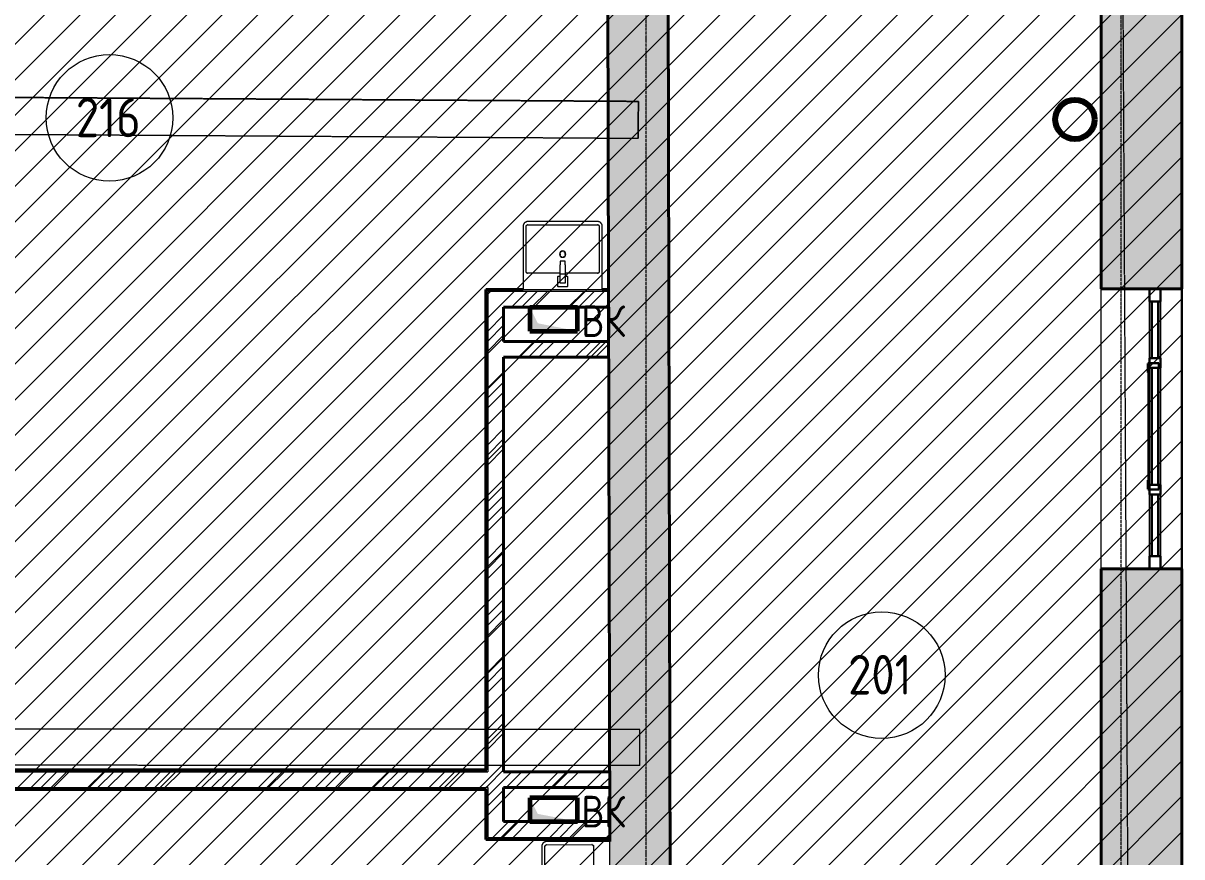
# Model space of a CAD drawing. Header units: millimetres. Extents: x -11886 to 379896, y -8130 to 47743.
# Drawn here: x 104763 to 112083, y 28420 to 33687 of the extents above; entities that cross this region are included whole.
import ezdxf

# ---------------------------------------------------------------- set-up
doc = ezdxf.new("R2010")
doc.units = ezdxf.units.MM
for name, pattern in [('ADSK_Линия сетки', [25, 20, -2.5, 0, -2.5]), ('ADSK_Сверху', [4.5, 3, -1.5]), ('ADSK_Снесено', [4.5, 3, -1.5])]:
    doc.linetypes.add(name, pattern=pattern)
for name, color, linetype, lineweight, true_color in [('_ Окна', 5, 'Continuous', 30, 0x0000ff), ('Витраж', 5, 'Continuous', 18, 0x0000ff), ('Линии', 7, 'Continuous', 9, 0x00a600), ('Окна', 5, 'Continuous', 18, 0x0000ff), ('Панели витража', 5, 'Continuous', 18, 0x0000ff), ('планы со стояками отопление_dwg', 7, 'Continuous', 9, 0x767676), ('Сантехника', 5, 'Continuous', 18, 0x0000ff), ('Стены внутренние', 5, 'Continuous', 18, 0x0000ff), ('Стены наружные', 1, 'ADSK_Снесено', 18, 0xff0000), ('Стены штриховка', 5, 'Continuous', 18, 0x0000ff)]:
    doc.layers.add(name, color=color, linetype=linetype, lineweight=lineweight, true_color=true_color)
for name, color, linetype, lineweight in [('Аннотация', 7, 'Continuous', 9), ('Каркас', 7, 'Continuous', 18), ('Марки помещений', 7, 'Continuous', 20), ('Оси', 7, 'Continuous', 9), ('Перекрытие', 7, 'Continuous', 18), ('стояки', 7, 'Continuous', 9), ('Узлы', 7, 'Continuous', 18)]:
    doc.layers.add(name, color=color, linetype=linetype, lineweight=lineweight)
doc.styles.add('GOST Common_1', font='GOST_Common.ttf', dxfattribs={"width": 0.9, "height": 200})
doc.styles.add('GOST Common_2', font='GOST_Common.ttf', dxfattribs={"width": 0.9, "height": 250})
pattern_1 = [(45, (108139.4, 150), (-179.6051, 179.6051), []), (45, (108202.9, 150), (0, 359.2102), []), (45, (108075.9, 150), (0, 359.2102), [])]

# ---------------------------------------------------------------- blocks, each defined once
blk = doc.blocks.new('Прямоугольный импост - 70х20_60мм-1426885-02 План 2-го этажа маркировочный')
at = {"layer": 'Витраж', "color": 161, "linetype": 'ADSK_Сверху', "true_color": 0xaaaaff}
for p, q in [((3738.5, 34601.9), (3738.5, 34571.9)), ((3808.5, 34601.9), (3808.5, 34571.9)), ((3738.5, 34181.9), (3738.5, 34101.9)), ((3808.5, 34181.9), (3808.5, 34101.9)), ((3738.5, 34101.9), (3808.5, 34101.9))]:
    blk.add_line(p, q, dxfattribs=at)
blk = doc.blocks.new('Прямоугольный импост - 70х20_60мм-1424482-02 План 2-го этажа маркировочный')
at = {"layer": 'Витраж', "color": 161, "linetype": 'ADSK_Сверху', "true_color": 0xaaaaff}
for p, q in [((-80, 35), (0, 35)), ((0, 35), (0, -35)), ((0, -35), (-80, -35))]:
    blk.add_line(p, q, dxfattribs=at)
blk = doc.blocks.new('Прямоугольный импост - 70х20_60мм-1424483-02 План 2-го этажа маркировочный')
at = {"layer": 'Витраж', "color": 161, "linetype": 'ADSK_Сверху', "true_color": 0xaaaaff}
for p, q in [((0, 35), (-80, 35)), ((0, -35), (0, 35)), ((-80, -35), (0, -35))]:
    blk.add_line(p, q, dxfattribs=at)
blk = doc.blocks.new('Прямоугольный импост - 70х20_60мм-1225850-02 План 2-го этажа маркировочный')
at = {"layer": 'Витраж', "color": 161, "linetype": 'ADSK_Сверху', "true_color": 0xaaaaff}
for p, q in [((3738.5, 35401.9), (3738.5, 35371.9)), ((3808.5, 35401.9), (3808.5, 35371.9)), ((3738.5, 34631.9), (3738.5, 34601.9)), ((3808.5, 34631.9), (3808.5, 34601.9))]:
    blk.add_line(p, q, dxfattribs=at)
blk = doc.blocks.new('Витраж-тент со смещением вовне - 60мм 30 сдвиг-1466943-02 План 2-го этажа маркировочный')
at = {"layer": '_ Окна', "color": 161, "linetype": 'ADSK_Сверху', "true_color": 0xaaaaff}
for p, q in [((-400, 25), (-400, -45)), ((-400, 25), (-370, 25)), ((-400, -45), (-400, 25)), ((400, 25), (370, 25)), ((400, -45), (400, 25)), ((400, -45), (400, 25)), ((-340, -45), (-400, -45)), ((-340, -35), (-340, -45)), ((340, -35), (340, -45)), ((340, -45), (400, -45))]:
    blk.add_line(p, q, dxfattribs=at)
at = {"layer": 'Окна', "color": 161, "linetype": 'ADSK_Сверху', "true_color": 0xaaaaff}
blk.add_line((-340, -45), (340, -45), dxfattribs=at)
blk = doc.blocks.new('Прямоугольный импост - 70х20_60мм-1225113-02 План 2-го этажа маркировочный')
at = {"layer": 'Витраж', "color": 161, "linetype": 'ADSK_Сверху', "true_color": 0xaaaaff}
for p, q in [((41045.6, 2434.5), (41015.6, 2434.5)), ((41485.6, 2434.5), (41405.6, 2434.5)), ((41485.6, 2364.5), (41485.6, 2434.5)), ((41045.6, 2364.5), (41015.6, 2364.5)), ((41485.6, 2364.5), (41405.6, 2364.5))]:
    blk.add_line(p, q, dxfattribs=at)
blk = doc.blocks.new('Прямоугольный импост - 70х60мм-1424480-02 План 2-го этажа маркировочный')
at = {"layer": 'Витраж', "color": 161, "linetype": 'ADSK_Сверху', "true_color": 0xaaaaff}
for p, q in [((-30, 35), (30, 35)), ((30, -35), (-30, -35))]:
    blk.add_line(p, q, dxfattribs=at)
blk = doc.blocks.new('Прямоугольный импост - 70х60мм-1225009-02 План 2-го этажа маркировочный')
at = {"layer": 'Витраж', "color": 161, "linetype": 'ADSK_Сверху', "true_color": 0xaaaaff}
for p, q in [((41045.6, 2434.5), (41045.6, 2364.5)), ((41405.6, 2434.5), (41045.6, 2434.5)), ((41405.6, 2364.5), (41405.6, 2434.5)), ((41405.6, 2364.5), (41045.6, 2364.5))]:
    blk.add_line(p, q, dxfattribs=at)
blk = doc.blocks.new('Прямоугольный импост - 70х60мм-1426887-02 План 2-го этажа маркировочный')
at = {"layer": 'Витраж', "color": 161, "linetype": 'ADSK_Сверху', "true_color": 0xaaaaff}
for p, q in [((3808.5, 34571.9), (3738.5, 34571.9)), ((3738.5, 34571.9), (3738.5, 34181.9)), ((3808.5, 34571.9), (3808.5, 34181.9)), ((3738.5, 34181.9), (3808.5, 34181.9))]:
    blk.add_line(p, q, dxfattribs=at)
blk = doc.blocks.new('Прямоугольный импост - 70х60мм-1229542-02 План 2-го этажа маркировочный')
at = {"layer": 'Витраж', "color": 161, "linetype": 'ADSK_Сверху', "true_color": 0xaaaaff}
for p, q in [((3808.5, 35371.9), (3738.5, 35371.9)), ((3738.5, 35371.9), (3738.5, 34631.9)), ((3808.5, 35371.9), (3808.5, 34631.9)), ((3738.5, 34631.9), (3808.5, 34631.9))]:
    blk.add_line(p, q, dxfattribs=at)
blk = doc.blocks.new('Системная панель - _AR_Стекло_40мм_привязка по центру-1225013-02 План 2-го этажа маркировочный')
at = {"layer": 'Панели витража', "lineweight": 30}
for p, q in [((180, 20), (-180, 20)), ((-180, 20), (-180, -20)), ((180, -20), (180, 20)), ((-180, -20), (180, -20))]:
    blk.add_line(p, q, dxfattribs=at)
blk = doc.blocks.new('Прямоугольный импост - 70х40_60мм-V8-02 План 2-го этажа маркировочный')
at = {"layer": 'Витраж'}
for p, q in [((41045.6, 2434.5), (41405.6, 2434.5)), ((41045.6, 2364.5), (41405.6, 2364.5))]:
    blk.add_line(p, q, dxfattribs=at)
blk = doc.blocks.new('Прямоугольный импост - 70х20_60мм-1229824-02 План 2-го этажа маркировочный')
at = {"layer": 'Витраж', "lineweight": 30}
for p, q in [((-80, 35), (0, 35)), ((-80, -35), (-80, 35)), ((0, 35), (0, -35)), ((0, -35), (-80, -35))]:
    blk.add_line(p, q, dxfattribs=at)
blk = doc.blocks.new('Прямоугольный импост - 70х20_60мм-1229825-02 План 2-го этажа маркировочный')
at = {"layer": 'Витраж', "lineweight": 30}
for p, q in [((0, 35), (-80, 35)), ((-80, 35), (-80, -35)), ((0, -35), (0, 35)), ((-80, -35), (0, -35))]:
    blk.add_line(p, q, dxfattribs=at)
blk = doc.blocks.new('Системная панель - _AR_Стекло_40мм_привязка по центру-1426888-02 План 2-го этажа маркировочный')
at = {"layer": 'Панели витража', "lineweight": 30}
for p, q in [((195, 20), (-195, 20)), ((-195, 20), (-195, -20)), ((195, -20), (195, 20)), ((-195, -20), (195, -20))]:
    blk.add_line(p, q, dxfattribs=at)
blk = doc.blocks.new('Прямоугольный импост - 70х40_60мм-1426886-02 План 2-го этажа маркировочный')
at = {"layer": 'Витраж'}
for p, q in [((3738.5, 34181.9), (3738.5, 34571.9)), ((3808.5, 34181.9), (3808.5, 34571.9))]:
    blk.add_line(p, q, dxfattribs=at)
blk = doc.blocks.new('Системная панель - _AR_Стекло_40мм_привязка по центру-1225896-02 План 2-го этажа маркировочный')
at = {"layer": 'Панели витража', "lineweight": 30}
for p, q in [((370, 20), (-370, 20)), ((-370, 20), (-370, -20)), ((370, -20), (370, 20)), ((-370, -20), (370, -20))]:
    blk.add_line(p, q, dxfattribs=at)
blk = doc.blocks.new('Прямоугольный импост - 70х40_60мм-V88-02 План 2-го этажа маркировочный')
at = {"layer": 'Витраж'}
for p, q in [((3738.5, 30619.6), (3738.5, 31359.6)), ((3808.5, 30619.6), (3808.5, 31359.6))]:
    blk.add_line(p, q, dxfattribs=at)
blk = doc.blocks.new('Прямоугольный импост - 70х60мм-1230231-02 План 2-го этажа маркировочный')
at = {"layer": 'Витраж', "lineweight": 30}
for p, q in [((-30, 35), (30, 35)), ((-30, -35), (-30, 35)), ((30, 35), (30, -35)), ((30, -35), (-30, -35))]:
    blk.add_line(p, q, dxfattribs=at)
blk = doc.blocks.new('Parametric_Porcelain_bathroom_sink_20774 - 500х430мм-2098792-02 План 2-го этажа маркировочный')
at = {"layer": 'Сантехника'}
for p, q in [((-125, 540), (-125, 140)), ((-105, 253.2), (-105, 540)), ((345, 570), (-95, 570)), ((-95, 550), (345, 550)), ((355, 540), (355, 253.2)), ((375, 140), (375, 540)), ((140, 319.1), (110, 319.1)), ((110, 319.1), (110, 296.1)), ((140, 319.1), (110, 319.1)), ((110, 236.5), (110, 296.1)), ((140, 296.1), (140, 319.1)), ((140, 296.1), (140, 236.5)), ((110, 243.2), (-95, 243.2)), ((93.2, 221.2), (93.2, 161.6)), ((110, 223.1), (95.1, 223.1)), ((110, 201.5), (110, 236.5)), ((140, 236.5), (110, 236.5)), ((345, 243.2), (140, 243.2)), ((140, 236.5), (140, 201.5)), ((154.6, 223.1), (140, 223.1)), ((156.5, 161.6), (156.5, 221.2)), ((94.7, 160.1), (155, 160.1)), ((110, 181.5), (110, 201.5)), ((140, 181.5), (110, 181.5)), ((140, 201.5), (140, 181.5)), ((-125, 140), (-120, 140)), ((-120, 140), (-115, 140)), ((-115, 140), (365, 140)), ((365, 140), (370, 140)), ((370, 140), (375, 140))]:
    blk.add_line(p, q, dxfattribs=at)
at = {"layer": 'Сантехника', "flags": 128}
for points in [[(-95, 570), (-96.2, 570), (-97.4, 569.9), (-98.6, 569.8), (-99.8, 569.6), (-101, 569.4), (-102.1, 569.1), (-103.3, 568.8), (-104.4, 568.5), (-105.6, 568.1), (-106.7, 567.6), (-107.8, 567.1), (-108.9, 566.6), (-109.9, 566), (-110.9, 565.4), (-111.9, 564.8), (-112.9, 564.1), (-113.9, 563.3), (-114.8, 562.6), (-115.7, 561.7), (-116.5, 560.9), (-117.3, 560), (-118.1, 559.1), (-118.9, 558.2), (-119.6, 557.2), (-120.2, 556.2), (-120.9, 555.2), (-121.5, 554.1), (-122, 553.1), (-122.5, 552), (-123, 550.9), (-123.4, 549.7), (-123.7, 548.6), (-124.1, 547.4), (-124.3, 546.3), (-124.6, 545.1), (-124.7, 543.9), (-124.9, 542.7), (-125, 541.5), (-125, 540.3), (-125, 540)], [(-105, 540), (-105, 540.4), (-105, 540.8), (-104.9, 541.2), (-104.9, 541.6), (-104.8, 542), (-104.7, 542.4), (-104.6, 542.8), (-104.5, 543.1), (-104.4, 543.5), (-104.2, 543.9), (-104, 544.3), (-103.9, 544.6), (-103.7, 545), (-103.5, 545.3), (-103.3, 545.6), (-103, 546), (-102.8, 546.3), (-102.5, 546.6), (-102.2, 546.9), (-102, 547.2), (-101.7, 547.4), (-101.4, 547.7), (-101.1, 548), (-100.7, 548.2), (-100.4, 548.4), (-100.1, 548.6), (-99.7, 548.8), (-99.4, 549), (-99, 549.2), (-98.6, 549.3), (-98.2, 549.5), (-97.9, 549.6), (-97.5, 549.7), (-97.1, 549.8), (-96.7, 549.9), (-96.3, 549.9), (-95.9, 550), (-95.5, 550), (-95.1, 550), (-95, 550)], [(-104.9, 541.3), (-105, 540.9), (-105, 540.5), (-105, 540.1), (-105, 540)], [(-101, 548), (-101.3, 547.8), (-101.6, 547.5), (-101.9, 547.2), (-102.2, 547), (-102.4, 546.7)], [(-95, 550), (-95.4, 550), (-95.8, 550), (-96.2, 549.9), (-96.6, 549.9)], [(375, 540), (375, 541.2), (374.9, 542.4), (374.8, 543.6), (374.6, 544.8), (374.4, 546), (374.1, 547.1), (373.8, 548.3), (373.5, 549.4), (373.1, 550.6), (372.6, 551.7), (372.1, 552.8), (371.6, 553.9), (371, 554.9), (370.4, 555.9), (369.8, 556.9), (369.1, 557.9), (368.3, 558.9), (367.6, 559.8), (366.7, 560.7), (365.9, 561.5), (365, 562.3), (364.1, 563.1), (363.2, 563.9), (362.2, 564.6), (361.2, 565.2), (360.2, 565.9), (359.1, 566.5), (358.1, 567), (357, 567.5), (355.9, 568), (354.7, 568.4), (353.6, 568.7), (352.4, 569.1), (351.3, 569.3), (350.1, 569.6), (348.9, 569.7), (347.7, 569.9), (346.5, 570), (345.3, 570), (345, 570)], [(346.3, 549.9), (345.9, 550), (345.5, 550), (345.1, 550), (345, 550)], [(345, 550), (345.4, 550), (345.8, 550), (346.2, 549.9), (346.6, 549.9), (347, 549.8), (347.4, 549.7), (347.8, 549.6), (348.1, 549.5), (348.5, 549.4), (348.9, 549.2), (349.3, 549), (349.6, 548.9), (350, 548.7), (350.3, 548.5), (350.6, 548.3), (351, 548), (351.3, 547.8), (351.6, 547.5), (351.9, 547.2), (352.2, 547), (352.4, 546.7), (352.7, 546.4), (353, 546.1), (353.2, 545.7), (353.4, 545.4), (353.6, 545.1), (353.8, 544.7), (354, 544.4), (354.2, 544), (354.3, 543.6), (354.5, 543.2), (354.6, 542.9), (354.7, 542.5), (354.8, 542.1), (354.9, 541.7), (354.9, 541.3), (355, 540.9), (355, 540.5), (355, 540.1), (355, 540)], [(353, 546), (352.8, 546.3), (352.5, 546.6), (352.2, 546.9), (352, 547.2), (351.7, 547.4)], [(355, 540), (355, 540.4), (355, 540.8), (354.9, 541.2), (354.9, 541.6)], [(-105, 253.2), (-105, 252.8), (-105, 252.4), (-104.9, 252), (-104.9, 251.6)], [(-95, 243.2), (-95.4, 243.2), (-95.8, 243.2), (-96.2, 243.2), (-96.6, 243.3), (-97, 243.4), (-97.4, 243.5), (-97.8, 243.6), (-98.1, 243.7), (-98.5, 243.8), (-98.9, 244), (-99.3, 244.1), (-99.6, 244.3), (-100, 244.5), (-100.3, 244.7), (-100.6, 244.9), (-101, 245.2), (-101.3, 245.4), (-101.6, 245.7), (-101.9, 245.9), (-102.2, 246.2), (-102.4, 246.5), (-102.7, 246.8), (-103, 247.1), (-103.2, 247.4), (-103.4, 247.8), (-103.6, 248.1), (-103.8, 248.5), (-104, 248.8), (-104.2, 249.2), (-104.3, 249.5), (-104.5, 249.9), (-104.6, 250.3), (-104.7, 250.7), (-104.8, 251.1), (-104.9, 251.5), (-104.9, 251.9), (-105, 252.3), (-105, 252.7), (-105, 253.1), (-105, 253.2)], [(-103, 247.2), (-102.8, 246.9), (-102.5, 246.6), (-102.2, 246.3), (-102, 246), (-101.7, 245.7)], [(-96.3, 243.3), (-95.9, 243.2), (-95.5, 243.2), (-95.1, 243.2), (-95, 243.2)], [(355, 253.2), (355, 252.8), (355, 252.4), (354.9, 252), (354.9, 251.6), (354.8, 251.2), (354.7, 250.8), (354.6, 250.4), (354.5, 250), (354.4, 249.6), (354.2, 249.3), (354, 248.9), (353.9, 248.6), (353.7, 248.2), (353.5, 247.9), (353.3, 247.5), (353, 247.2), (352.8, 246.9), (352.5, 246.6), (352.2, 246.3), (352, 246), (351.7, 245.7), (351.4, 245.5), (351.1, 245.2), (350.7, 245), (350.4, 244.8), (350.1, 244.5), (349.7, 244.4), (349.4, 244.2), (349, 244), (348.6, 243.9), (348.2, 243.7), (347.9, 243.6), (347.5, 243.5), (347.1, 243.4), (346.7, 243.3), (346.3, 243.3), (345.9, 243.2), (345.5, 243.2), (345.1, 243.2), (345, 243.2)], [(345, 243.2), (345.4, 243.2), (345.8, 243.2), (346.2, 243.2), (346.6, 243.3)], [(351, 245.2), (351.3, 245.4), (351.6, 245.7), (351.9, 245.9), (352.2, 246.2), (352.4, 246.5)], [(354.9, 251.9), (355, 252.3), (355, 252.7), (355, 253.1), (355, 253.2)]]:
    blk.add_lwpolyline(points, dxfattribs=at)
at = {"layer": 'Сантехника'}
for centre, radius, start, end in [((95.1, 221.2), 1.87, 90, 180), ((95.1, 221.2), 1.87, 120, 150), ((95.1, 221.2), 1.87, 120, 150), ((95.1, 221.2), 1.87, 120, 150), ((154.6, 221.2), 1.87, 0, 90), ((154.6, 221.2), 1.87, 30, 60), ((154.6, 221.2), 1.87, 30, 60), ((154.6, 221.2), 1.87, 30, 60), ((94.7, 161.6), 1.49, 180, 270), ((155, 161.6), 1.49, 270, 360)]:
    blk.add_arc(centre, radius, start, end, dxfattribs=at)
blk = doc.blocks.new('Parametric_Porcelain_bathroom_sink_20774 - 500х430мм-2098793-02 План 2-го этажа маркировочный')
at = {"layer": 'Сантехника'}
for p, q in [((-125, 406), (-125, 6)), ((-105, 119.2), (-105, 406)), ((345, 436), (-95, 436)), ((-95, 416), (345, 416)), ((355, 406), (355, 119.2)), ((375, 6), (375, 406)), ((140, 185.1), (110, 185.1)), ((110, 185.1), (110, 162.1)), ((140, 185.1), (110, 185.1)), ((110, 102.5), (110, 162.1)), ((140, 162.1), (140, 185.1)), ((140, 162.1), (140, 102.5)), ((110, 109.2), (-95, 109.2)), ((93.2, 87.2), (93.2, 27.6)), ((110, 89.1), (95.1, 89.1)), ((110, 67.5), (110, 102.5)), ((140, 102.5), (110, 102.5)), ((345, 109.2), (140, 109.2)), ((140, 102.5), (140, 67.5)), ((154.6, 89.1), (140, 89.1)), ((156.5, 27.6), (156.5, 87.2)), ((-125, 6), (-120, 6)), ((-120, 6), (-115, 6)), ((-115, 6), (365, 6)), ((94.7, 26.1), (155, 26.1)), ((110, 47.5), (110, 67.5)), ((140, 47.5), (110, 47.5)), ((140, 67.5), (140, 47.5)), ((365, 6), (370, 6)), ((370, 6), (375, 6))]:
    blk.add_line(p, q, dxfattribs=at)
at = {"layer": 'Сантехника', "flags": 128}
for points in [[(-95, 436), (-96.2, 436), (-97.4, 435.9), (-98.6, 435.8), (-99.8, 435.6), (-101, 435.4), (-102.1, 435.1), (-103.3, 434.8), (-104.4, 434.5), (-105.6, 434.1), (-106.7, 433.6), (-107.8, 433.1), (-108.9, 432.6), (-109.9, 432), (-110.9, 431.4), (-111.9, 430.8), (-112.9, 430.1), (-113.9, 429.3), (-114.8, 428.6), (-115.7, 427.7), (-116.5, 426.9), (-117.3, 426), (-118.1, 425.1), (-118.9, 424.2), (-119.6, 423.2), (-120.2, 422.2), (-120.9, 421.2), (-121.5, 420.1), (-122, 419.1), (-122.5, 418), (-123, 416.9), (-123.4, 415.7), (-123.7, 414.6), (-124.1, 413.4), (-124.3, 412.3), (-124.6, 411.1), (-124.7, 409.9), (-124.9, 408.7), (-125, 407.5), (-125, 406.3), (-125, 406)], [(-105, 406), (-105, 406.4), (-105, 406.8), (-104.9, 407.2), (-104.9, 407.6), (-104.8, 408), (-104.7, 408.4), (-104.6, 408.8), (-104.5, 409.1), (-104.4, 409.5), (-104.2, 409.9), (-104, 410.3), (-103.9, 410.6), (-103.7, 411), (-103.5, 411.3), (-103.3, 411.6), (-103, 412), (-102.8, 412.3), (-102.5, 412.6), (-102.2, 412.9), (-102, 413.2), (-101.7, 413.4), (-101.4, 413.7), (-101.1, 414), (-100.7, 414.2), (-100.4, 414.4), (-100.1, 414.6), (-99.7, 414.8), (-99.4, 415), (-99, 415.2), (-98.6, 415.3), (-98.2, 415.5), (-97.9, 415.6), (-97.5, 415.7), (-97.1, 415.8), (-96.7, 415.9), (-96.3, 415.9), (-95.9, 416), (-95.5, 416), (-95.1, 416), (-95, 416)], [(-104.9, 407.3), (-105, 406.9), (-105, 406.5), (-105, 406.1), (-105, 406)], [(-101, 414), (-101.3, 413.8), (-101.6, 413.5), (-101.9, 413.2), (-102.2, 413), (-102.4, 412.7)], [(-95, 416), (-95.4, 416), (-95.8, 416), (-96.2, 415.9), (-96.6, 415.9)], [(375, 406), (375, 407.2), (374.9, 408.4), (374.8, 409.6), (374.6, 410.8), (374.4, 412), (374.1, 413.1), (373.8, 414.3), (373.5, 415.4), (373.1, 416.6), (372.6, 417.7), (372.1, 418.8), (371.6, 419.9), (371, 420.9), (370.4, 421.9), (369.8, 422.9), (369.1, 423.9), (368.3, 424.9), (367.6, 425.8), (366.7, 426.7), (365.9, 427.5), (365, 428.3), (364.1, 429.1), (363.2, 429.9), (362.2, 430.6), (361.2, 431.2), (360.2, 431.9), (359.1, 432.5), (358.1, 433), (357, 433.5), (355.9, 434), (354.7, 434.4), (353.6, 434.7), (352.4, 435.1), (351.3, 435.3), (350.1, 435.6), (348.9, 435.7), (347.7, 435.9), (346.5, 436), (345.3, 436), (345, 436)], [(346.3, 415.9), (345.9, 416), (345.5, 416), (345.1, 416), (345, 416)], [(345, 416), (345.4, 416), (345.8, 416), (346.2, 415.9), (346.6, 415.9), (347, 415.8), (347.4, 415.7), (347.8, 415.6), (348.1, 415.5), (348.5, 415.4), (348.9, 415.2), (349.3, 415), (349.6, 414.9), (350, 414.7), (350.3, 414.5), (350.6, 414.3), (351, 414), (351.3, 413.8), (351.6, 413.5), (351.9, 413.2), (352.2, 413), (352.4, 412.7), (352.7, 412.4), (353, 412.1), (353.2, 411.7), (353.4, 411.4), (353.6, 411.1), (353.8, 410.7), (354, 410.4), (354.2, 410), (354.3, 409.6), (354.5, 409.2), (354.6, 408.9), (354.7, 408.5), (354.8, 408.1), (354.9, 407.7), (354.9, 407.3), (355, 406.9), (355, 406.5), (355, 406.1), (355, 406)], [(353, 412), (352.8, 412.3), (352.5, 412.6), (352.2, 412.9), (352, 413.2), (351.7, 413.4)], [(355, 406), (355, 406.4), (355, 406.8), (354.9, 407.2), (354.9, 407.6)], [(-105, 119.2), (-105, 118.8), (-105, 118.4), (-104.9, 118), (-104.9, 117.6)], [(-95, 109.2), (-95.4, 109.2), (-95.8, 109.2), (-96.2, 109.2), (-96.6, 109.3), (-97, 109.4), (-97.4, 109.5), (-97.8, 109.6), (-98.1, 109.7), (-98.5, 109.8), (-98.9, 110), (-99.3, 110.1), (-99.6, 110.3), (-100, 110.5), (-100.3, 110.7), (-100.6, 110.9), (-101, 111.2), (-101.3, 111.4), (-101.6, 111.7), (-101.9, 111.9), (-102.2, 112.2), (-102.4, 112.5), (-102.7, 112.8), (-103, 113.1), (-103.2, 113.4), (-103.4, 113.8), (-103.6, 114.1), (-103.8, 114.5), (-104, 114.8), (-104.2, 115.2), (-104.3, 115.5), (-104.5, 115.9), (-104.6, 116.3), (-104.7, 116.7), (-104.8, 117.1), (-104.9, 117.5), (-104.9, 117.9), (-105, 118.3), (-105, 118.7), (-105, 119.1), (-105, 119.2)], [(-103, 113.2), (-102.8, 112.9), (-102.5, 112.6), (-102.2, 112.3), (-102, 112), (-101.7, 111.7)], [(-96.3, 109.3), (-95.9, 109.2), (-95.5, 109.2), (-95.1, 109.2), (-95, 109.2)], [(355, 119.2), (355, 118.8), (355, 118.4), (354.9, 118), (354.9, 117.6), (354.8, 117.2), (354.7, 116.8), (354.6, 116.4), (354.5, 116), (354.4, 115.6), (354.2, 115.3), (354, 114.9), (353.9, 114.6), (353.7, 114.2), (353.5, 113.9), (353.3, 113.5), (353, 113.2), (352.8, 112.9), (352.5, 112.6), (352.2, 112.3), (352, 112), (351.7, 111.7), (351.4, 111.5), (351.1, 111.2), (350.7, 111), (350.4, 110.8), (350.1, 110.5), (349.7, 110.4), (349.4, 110.2), (349, 110), (348.6, 109.9), (348.2, 109.7), (347.9, 109.6), (347.5, 109.5), (347.1, 109.4), (346.7, 109.3), (346.3, 109.3), (345.9, 109.2), (345.5, 109.2), (345.1, 109.2), (345, 109.2)], [(345, 109.2), (345.4, 109.2), (345.8, 109.2), (346.2, 109.2), (346.6, 109.3)], [(351, 111.2), (351.3, 111.4), (351.6, 111.7), (351.9, 111.9), (352.2, 112.2), (352.4, 112.5)], [(354.9, 117.9), (355, 118.3), (355, 118.7), (355, 119.1), (355, 119.2)]]:
    blk.add_lwpolyline(points, dxfattribs=at)
at = {"layer": 'Сантехника'}
for centre, radius, start, end in [((125, 230), 20, 0, 180), ((125, 230), 20, 180, 360), ((125, 230), 18.2, 165.15778, 180), ((125, 230), 18.2, 180, 191.34075), ((125, 230), 16.3, 175.36727, 180), ((125, 230), 16.3, 175.36727, 180), ((125, 230), 16.3, 180, 198.62064), ((125, 230), 16.3, 180, 198.62064), ((125, 230), 18.2, 208.98332, 219.73377), ((125, 230), 18.2, 95.84531, 146.66266), ((125, 230), 16.3, 216.87489, 225), ((125, 230), 16.3, 216.87489, 225), ((125, 230), 18.2, 85.13096, 94.18327), ((125, 230), 18.2, 275.84531, 326.66266), ((125, 230), 18.2, 52.75928, 62.71908), ((125, 230), 16.3, 36.87489, 45), ((125, 230), 16.3, 36.87489, 45), ((125, 230), 18.2, 45, 49.4056), ((125, 230), 18.2, 28.98332, 39.73377), ((125, 230), 16.3, 0, 18.62064), ((125, 230), 16.3, 0, 18.62064), ((125, 230), 16.3, 355.36727, 360), ((125, 230), 16.3, 355.36727, 360), ((125, 230), 18.2, 345.15778, 360), ((125, 230), 18.2, 0, 11.34075), ((125, 230), 18.2, 232.75928, 242.71908), ((125, 230), 18.2, 265.13096, 274.18327), ((95.1, 87.2), 1.87, 90, 180), ((95.1, 87.2), 1.87, 120, 150), ((95.1, 87.2), 1.87, 120, 150), ((95.1, 87.2), 1.87, 120, 150), ((154.6, 87.2), 1.87, 0, 90), ((154.6, 87.2), 1.87, 30, 60), ((154.6, 87.2), 1.87, 30, 60), ((154.6, 87.2), 1.87, 30, 60), ((94.7, 27.6), 1.49, 180, 270), ((155, 27.6), 1.49, 270, 360)]:
    blk.add_arc(centre, radius, start, end, dxfattribs=at)
blk = doc.blocks.new('планы со стояками отопление_dwg-1484427-02 План 2-го этажа маркировочный')
at = {"layer": 'стояки', "color": 246, "lineweight": 80, "true_color": 0x7f001f}
blk.add_circle((176524.6, 271485.6), 124.3, dxfattribs=at)
blk = doc.blocks.new('ADSK_Марка_Помещение_ОдноЗначение - Номер-247393-02 План 2-го этажа маркировочный')
at = {"layer": 'Марки помещений'}
blk.add_circle((0, 0), 4, dxfattribs=at)

msp = doc.modelspace()

# ---------------------------------------------------------------- hatches: boundary and pattern name
at = {"lineweight": 13, "true_color": 0x636466, "transparency": 33554559}
h = msp.add_hatch(dxfattribs=at)
h.set_pattern_fill('ANSI31', color=251, scale=50)
h.set_pattern_definition([(45, (108139.4, 85026.59), (-112.2532, 112.2532), [])])
h.paths.add_polyline_path([(112082.9, 43878.87), (101860.65, 43878.87), (101998.36, 8679.25), (108910.53, 8679.25), (108910.53, 12721.22), (111524.62, 12721.22), (111521.03, 13231.22), (111469.49, 21068.63), (112082.9, 21068.63)])
at = {"layer": 'Стены внутренние', "true_color": 0xc0c0c0}
h = msp.add_hatch(color=9, dxfattribs=at)
h.paths.add_polyline_path([(108732.15, 21070.99), (108866.82, 21070.99), (108863.46, 22528.13), (108483.46, 22527.25), (108486.82, 21070.99), (108670.69, 21070.99)])
h.paths.add_polyline_path([(108480.4, 23856.35), (108860.4, 23857.23), (108854.86, 26261.09), (108474.86, 26260.21), (108475.46, 25996.81)])
h.paths.add_polyline_path([(108471.4, 27760.21), (108851.4, 27761.09), (108836.53, 34211.51), (108456.53, 34210.64), (108470.81, 28016.04)])
h.paths.add_polyline_path([(108470.8, 28021.79), (108470.8, 28021.79), (108486.2, 28021.79)])
h.paths.add_polyline_path([(108453.08, 35710.63), (108833.07, 35711.51), (108830.26, 36931.18), (108450.26, 36932.89), (108452.91, 35781.99)])
at = {"layer": 'Стены внутренние', "lineweight": 9}
h = msp.add_hatch(dxfattribs=at)
h.set_pattern_fill('FP_1', color=256, style=0, pattern_type=2)
h.set_pattern_definition(pattern_1)
h.paths.add_polyline_path([(107698.31, 28541.79), (107798.31, 28541.79), (107798.31, 31991.75), (107698.31, 31991.75), (107698.31, 28850.82)])
h = msp.add_hatch(dxfattribs=at)
h.set_pattern_fill('FP_1', color=256, style=0, pattern_type=2)
h.set_pattern_definition(pattern_1)
h.paths.add_polyline_path([(108456.53, 31891.75), (108461.88, 31891.75), (108461.65, 31991.75), (107798.31, 31991.75), (107798.31, 31891.75), (108233.86, 31891.75)])
h = msp.add_hatch(dxfattribs=at)
h.set_pattern_fill('FP_1', color=256, style=0, pattern_type=2)
h.set_pattern_definition(pattern_1)
h.paths.add_polyline_path([(108462.6, 31576.75), (108462.37, 31676.75), (107798.31, 31676.75), (107798.31, 31576.75), (108456.53, 31576.75)])
h = msp.add_hatch(dxfattribs=at)
h.set_pattern_fill('FP_1', color=256, style=0, pattern_type=2)
h.set_pattern_definition(pattern_1)
h.paths.add_polyline_path([(107698.31, 28856.79), (107698.31, 28956.79), (102370.65, 28956.79), (102370.65, 28856.79), (107694.49, 28856.79)])
h = msp.add_hatch(dxfattribs=at)
h.set_pattern_fill('FP_1', color=256, style=0, pattern_type=2)
h.set_pattern_definition(pattern_1)
h.paths.add_polyline_path([(108468.87, 28856.79), (108468.64, 28956.79), (107798.31, 28956.79), (107798.31, 28856.79), (108456.53, 28856.79)])
h = msp.add_hatch(dxfattribs=at)
h.set_pattern_fill('FP_1', color=256, style=0, pattern_type=2)
h.set_pattern_definition(pattern_1)
h.paths.add_polyline_path([(108456.53, 28541.79), (108469.6, 28541.79), (108469.37, 28641.79), (107798.31, 28641.79), (107798.31, 28541.79), (108362.57, 28541.79)])
at = {"layer": 'Стены наружные', "linetype": 'Continuous', "true_color": 0xc0c0c0}
h = msp.add_hatch(color=9, dxfattribs=at)
h.paths.add_polyline_path([(111849.52, 21068.63), (112082.9, 21068.63), (112082.9, 22219.91), (111572.9, 22219.91), (111572.9, 21068.63), (111741.84, 21068.63)])
h.paths.add_polyline_path([(111741.84, 23989.91), (112082.9, 23989.91), (112082.9, 26209.79), (111572.9, 26209.79), (111572.9, 23989.91), (111735.53, 23989.91)])
h.paths.add_polyline_path([(112082.9, 27979.79), (112082.9, 30239.62), (111572.9, 30239.62), (111572.9, 27979.79), (111741.84, 27979.79)])
h.paths.add_polyline_path([(111718.83, 32009.62), (112082.9, 32009.62), (112082.9, 34251.9), (111572.9, 34251.9), (111572.9, 32009.62)])
h.paths.add_polyline_path([(111710.48, 36021.9), (112082.9, 36021.9), (112082.9, 43878.87), (111572.9, 43878.87), (111572.9, 36021.9), (111708.23, 36021.9)])
at = {"layer": 'Узлы', "true_color": 0x808080}
for points in [[(108264.49, 31741.59), (108013.99, 31791.08), (107964.49, 31891.59), (107964.49, 31741.59), (108233.86, 31741.59)], [(108013.99, 28641.79), (108264.49, 28641.79), (108013.99, 28691.29), (107964.49, 28791.79), (107964.49, 28641.79)]]:
    msp.add_hatch(color=8, dxfattribs=at).paths.add_polyline_path(points)

# ---------------------------------------------------------------- linework, layer by layer
at = {"color": 251, "lineweight": 30, "true_color": 0x636466}
msp.add_lwpolyline([(108429.9, 8679.25), (101998.36, 8679.25), (101860.65, 43878.87), (112082.9, 43878.87), (112082.9, 21068.63), (111469.49, 21068.63), (111521.03, 13231.22)], dxfattribs=at)
at = {"layer": 'Каркас', "color": 253, "linetype": 'ADSK_Сверху', "true_color": 0xb2b2b2}
for p, q in [((102217.75, 33233.4), (108649.89, 33192.9)), ((108649.89, 33192.9), (108648.41, 32957.91)), ((108648.41, 32957.91), (102216.75, 32998.41))]:
    msp.add_line(p, q, dxfattribs=at)
at = {"layer": 'Каркас', "color": 253, "linetype": 'ADSK_Сверху', "true_color": 0xaaaaaa}
for p, q in [((108649.89, 33192.9), (102217.75, 33233.4)), ((108648.41, 32957.91), (108649.89, 33192.9)), ((108648.41, 32957.91), (102216.27, 32998.41)), ((108658.36, 29224.53), (102208.16, 29228.61)), ((108658.22, 28995.73), (108658.36, 29224.53)), ((108658.22, 28995.73), (102208.01, 28999.81))]:
    msp.add_line(p, q, dxfattribs=at)
at = {"layer": 'Линии', "lineweight": 60}
for p, q in [((107964.49, 31891.59), (107964.49, 31741.59)), ((108264.49, 31891.59), (107964.49, 31891.59)), ((108264.49, 31741.59), (108264.49, 31891.59)), ((107964.49, 31741.59), (108264.49, 31741.59)), ((107964.49, 28791.79), (107964.49, 28641.79)), ((108264.49, 28791.79), (107964.49, 28791.79)), ((108264.49, 28641.79), (108264.49, 28791.79)), ((107964.49, 28641.79), (108264.49, 28641.79))]:
    msp.add_line(p, q, dxfattribs=at)
at = {"layer": 'Оси', "linetype": 'ADSK_Линия сетки'}
for p, q in [((108699.31, -5917.65), (108699.31, 44571.85)), ((111699.31, -5917.65), (111699.31, 44571.85))]:
    msp.add_line(p, q, dxfattribs=at)
at = {"layer": 'Перекрытие', "color": 9, "linetype": 'ADSK_Сверху', "true_color": 0xaad4d4}
msp.add_line((111709.97, 33885.48), (111754.97, 25609.48), dxfattribs=at)
at = {"layer": 'Стены внутренние', "color": 18, "lineweight": 40, "true_color": 0x000000}
for p, q in [((108456.53, 34210.64), (108461.62, 32003.75)), ((108851.4, 27761.09), (108836.53, 34211.51)), ((107686.31, 32003.75), (107686.31, 28968.79)), ((107921.79, 32003.75), (107686.31, 32003.75)), ((108461.62, 32003.75), (108421.45, 32003.75)), ((108461.62, 32001.75), (108469.62, 28531.79)), ((107798.31, 31676.75), (107798.31, 31891.75)), ((107798.31, 31891.75), (108461.88, 31891.75)), ((108462.37, 31676.75), (107798.31, 31676.75)), ((107798.31, 28956.79), (107798.31, 31576.75)), ((107798.31, 31576.75), (108462.6, 31576.75)), ((107686.31, 28968.79), (102370.65, 28968.79)), ((108468.64, 28956.79), (107798.31, 28956.79)), ((102370.65, 28844.79), (107686.31, 28844.79)), ((107686.31, 28844.79), (107686.31, 28529.79)), ((107798.31, 28641.79), (107798.31, 28856.79)), ((107798.31, 28856.79), (108468.87, 28856.79)), ((108469.37, 28641.79), (107798.31, 28641.79)), ((107686.31, 28529.79), (108469.63, 28529.79)), ((108469.63, 28529.79), (108469.66, 28516.62))]:
    msp.add_line(p, q, dxfattribs=at)
at = {"layer": 'Стены внутренние', "color": 18, "linetype": 'ADSK_Сверху', "true_color": 0x000000}
msp.add_line((107798.31, 29401.47), (107798.31, 30179.93), dxfattribs=at)
at = {"layer": 'Стены наружные', "color": 18, "linetype": 'Continuous', "lineweight": 40, "true_color": 0x000000}
for p, q in [((111572.9, 34251.9), (111572.9, 32009.62)), ((112082.9, 32009.62), (112082.9, 34251.9)), ((111572.9, 32009.62), (112082.9, 32009.62)), ((112082.9, 30239.62), (111572.9, 30239.62)), ((111572.9, 30239.62), (111572.9, 27979.79)), ((112082.9, 27979.79), (112082.9, 30239.62))]:
    msp.add_line(p, q, dxfattribs=at)
at = {"layer": 'Стены наружные', "color": 18, "linetype": 'Continuous', "true_color": 0x000000}
for p, q in [((111572.9, 30239.62), (111572.9, 32009.62)), ((112082.9, 32009.62), (112082.9, 30239.62))]:
    msp.add_line(p, q, dxfattribs=at)
at = {"layer": 'Стены штриховка'}
for p, q in [((108461.62, 32001.75), (107686.31, 32001.75)), ((107688.31, 32003.75), (107688.31, 28956.79)), ((107698.31, 32001.75), (107698.31, 32003.75)), ((107698.31, 31991.75), (107698.31, 28956.79)), ((108461.65, 31991.75), (107698.31, 31991.75)), ((108461.62, 32001.75), (108461.62, 32003.75)), ((102370.65, 28966.79), (107686.31, 28966.79)), ((102370.65, 28956.79), (107698.31, 28956.79)), ((102370.65, 28856.79), (107698.31, 28856.79)), ((102370.65, 28846.79), (107688.31, 28846.79)), ((107688.31, 28846.79), (107688.31, 28529.79)), ((107698.31, 28856.79), (107698.31, 28541.79)), ((107686.31, 28531.79), (108469.62, 28531.79)), ((107698.31, 28541.79), (108469.6, 28541.79)), ((107698.31, 28529.79), (107698.31, 28531.79)), ((108469.63, 28529.79), (108469.62, 28531.79))]:
    msp.add_line(p, q, dxfattribs=at)

# ---------------------------------------------------------------- block references
at = {"layer": '_ Окна', "color": 161, "linetype": 'ADSK_Сверху', "true_color": 0xaaaaff, "rotation": 269.9999999999995}
msp.add_blockref('Витраж-тент со смещением вовне - 60мм 30 сдвиг-1466943-02 План 2-го этажа маркировочный', (111912.9, 31139.62), dxfattribs=at)
at = {"layer": 'Витраж', "color": 161, "linetype": 'ADSK_Сверху', "true_color": 0xaaaaff}
for name, p, rotation in [('Прямоугольный импост - 70х20_60мм-1424483-02 План 2-го этажа маркировочный', (111912.9, 32009.62), 89.99999999999957), ('Прямоугольный импост - 70х20_60мм-1225113-02 План 2-го этажа маркировочный', (114312.4, -9476), 89.99999999999955), ('Прямоугольный импост - 70х60мм-1225009-02 План 2-го этажа маркировочный', (114312.4, -9476), 89.99999999999955)]:
    msp.add_blockref(name, p, dxfattribs=dict(at, rotation=rotation))
at = {"layer": 'Витраж'}
for name, p, rotation in [('Прямоугольный импост - 70х20_60мм-1229825-02 План 2-го этажа маркировочный', (111912.9, 32009.62), 89.99999999999957), ('Прямоугольный импост - 70х40_60мм-V8-02 План 2-го этажа маркировочный', (114312.4, -9476), 89.99999999999955)]:
    msp.add_blockref(name, p, dxfattribs=dict(at, rotation=rotation))
at = {"layer": 'Витраж', "color": 161, "linetype": 'ADSK_Сверху', "true_color": 0xaaaaff, "extrusion": (0, 0, -1), "rotation": 270.0000000000004}
for name, p in [('Прямоугольный импост - 70х60мм-1424480-02 План 2-го этажа маркировочный', (-111912.9, 31539.62)), ('Прямоугольный импост - 70х60мм-1424480-02 План 2-го этажа маркировочный', (-111912.9, 30739.62)), ('Прямоугольный импост - 70х20_60мм-1424482-02 План 2-го этажа маркировочный', (-111912.9, 30239.62))]:
    msp.add_blockref(name, p, dxfattribs=at)
at = {"layer": 'Витраж', "extrusion": (0, 0, -1), "rotation": 270.0000000000004}
for name, p in [('Прямоугольный импост - 70х60мм-1230231-02 План 2-го этажа маркировочный', (-111912.9, 31539.62)), ('Прямоугольный импост - 70х60мм-1230231-02 План 2-го этажа маркировочный', (-111912.9, 30739.62)), ('Прямоугольный импост - 70х20_60мм-1229824-02 План 2-го этажа маркировочный', (-111912.9, 30239.62))]:
    msp.add_blockref(name, p, dxfattribs=at)
at = {"layer": 'Витраж', "color": 161, "linetype": 'ADSK_Сверху', "true_color": 0xaaaaff}
for name in ['Прямоугольный импост - 70х20_60мм-1225850-02 План 2-го этажа маркировочный', 'Прямоугольный импост - 70х60мм-1229542-02 План 2-го этажа маркировочный', 'Прямоугольный импост - 70х20_60мм-1426885-02 План 2-го этажа маркировочный', 'Прямоугольный импост - 70х60мм-1426887-02 План 2-го этажа маркировочный']:
    msp.add_blockref(name, (108139.4, -3862.28), dxfattribs=at)
at = {"layer": 'Витраж'}
for name, p in [('Прямоугольный импост - 70х40_60мм-V88-02 План 2-го этажа маркировочный', (108139.4, 150)), ('Прямоугольный импост - 70х40_60мм-1426886-02 План 2-го этажа маркировочный', (108139.4, -3862.28))]:
    msp.add_blockref(name, p, dxfattribs=at)
at = {"layer": 'Марки помещений', "xscale": 99.99999999999993, "yscale": 99.99999999999993, "zscale": 99.99999999999993}
for p in [(105308.57, 33089.07), (110187.48, 29567.54)]:
    msp.add_blockref('ADSK_Марка_Помещение_ОдноЗначение - Номер-247393-02 План 2-го этажа маркировочный', p, dxfattribs=at)
at = {"layer": 'Панели витража', "rotation": 269.9999999999995}
for name, p in [('Системная панель - _AR_Стекло_40мм_привязка по центру-1225013-02 План 2-го этажа маркировочный', (111912.9, 31749.62)), ('Системная панель - _AR_Стекло_40мм_привязка по центру-1225896-02 План 2-го этажа маркировочный', (111912.9, 31139.62)), ('Системная панель - _AR_Стекло_40мм_привязка по центру-1426888-02 План 2-го этажа маркировочный', (111912.9, 30514.62))]:
    msp.add_blockref(name, p, dxfattribs=at)
at = {"layer": 'планы со стояками отопление_dwg', "color": 6, "true_color": 0xff00ff}
msp.add_blockref('планы со стояками отопление_dwg-1484427-02 План 2-го этажа маркировочный', (-65116.64, -238406.38), dxfattribs=at)
at = {"layer": 'Сантехника'}
msp.add_blockref('Parametric_Porcelain_bathroom_sink_20774 - 500х430мм-2098793-02 План 2-го этажа маркировочный', (108046.62, 31997.75), dxfattribs=at)
at = {"layer": 'Сантехника', "rotation": 90.13204944978935}
msp.add_blockref('Parametric_Porcelain_bathroom_sink_20774 - 500х430мм-2098792-02 План 2-го этажа маркировочный', (108610.52, 28142.11), dxfattribs=at)

# ---------------------------------------------------------------- texts
at = {"layer": 'Аннотация', "char_height": 200, "width": 360.7594, "attachment_point": 1, "style": 'GOST Common_2'}
for insert in [(108290.6, 31904.86), (108290.6, 28805.06)]:
    msp.add_mtext('ВК', dxfattribs=dict(at, insert=insert))
at = {"layer": 'Марки помещений', "lineweight": 9, "char_height": 250, "width": 526.7087, "attachment_point": 1, "style": 'GOST Common_1'}
for s, insert in [('216', (105096.16, 33216.79)), ('201', (109975.07, 29695.27))]:
    msp.add_mtext(s, dxfattribs=dict(at, insert=insert))

doc.saveas('drawing.dxf')
